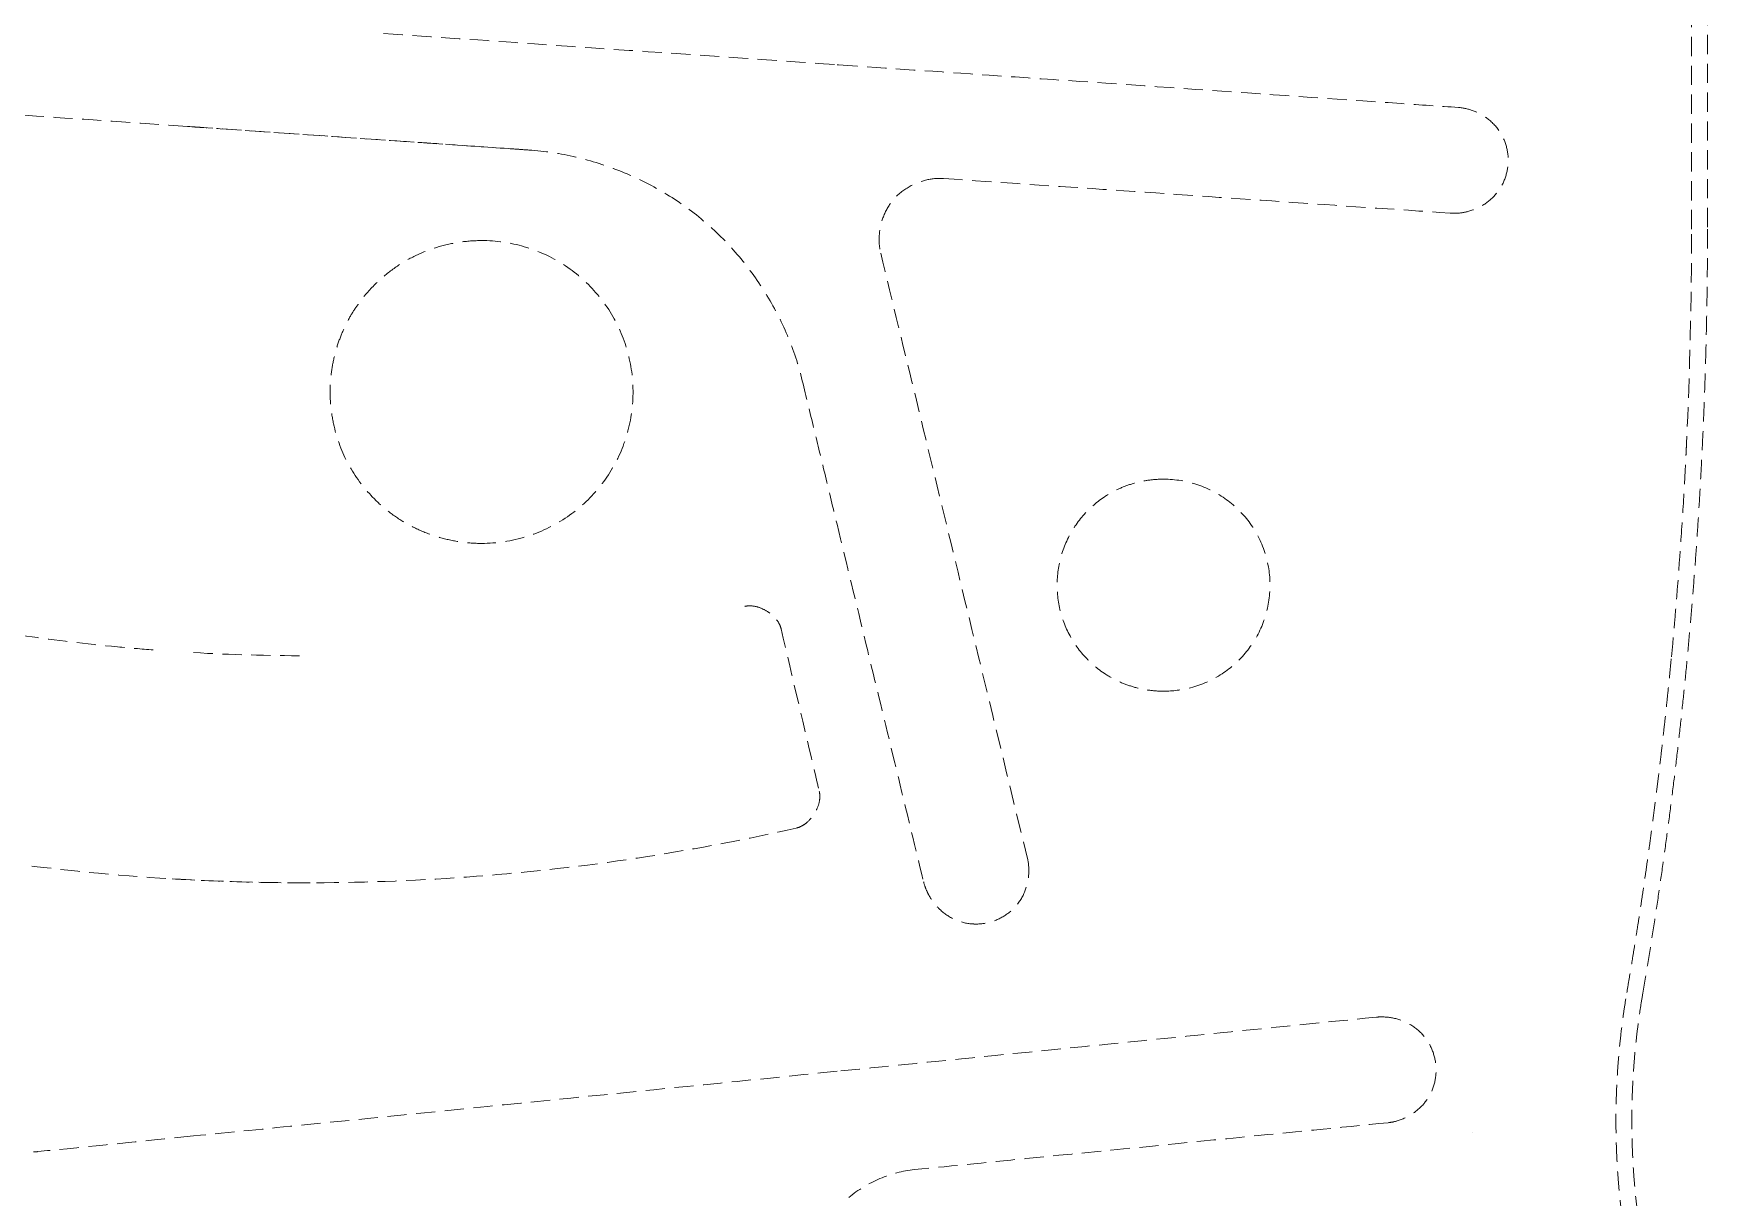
# Model space of a CAD drawing. Header units: millimetres. Extents: x -4151 to 3726, y -2931 to 1353.
# Drawn here: x 638.2 to 748.8, y -304.8 to -227.9 of the extents above; entities that cross this region are included whole.
import ezdxf

# ---------------------------------------------------------------- set-up
doc = ezdxf.new("R2010")
doc.units = ezdxf.units.MM
doc.linetypes.add('HIDDEN', pattern=[1.905, 1.27, -0.635])
doc.layers.add('DIKOM_ОБЪЕКТ', color=7, linetype='Continuous')

msp = doc.modelspace()

# ---------------------------------------------------------------- linework, layer by layer
at = {"layer": 'DIKOM_ОБЪЕКТ', "color": 7, "linetype": 'HIDDEN', "lineweight": 15, "extrusion": (1, -3.44509e-16, -2.22045e-16)}
for p, q in [((732.058, -239.752), (731.996, -239.752)), ((712.857, -257.315), (712.858, -257.315)), ((685.505, -265.68), (685.514, -265.68)), ((700.48, -286.695), (700.458, -286.695)), ((727.23, -292.829), (727.287, -292.829))]:
    msp.add_line(p, q, dxfattribs=at)
at = {"layer": 'DIKOM_ОБЪЕКТ', "color": 7, "linetype": 'HIDDEN', "lineweight": 15}
for points, degree in [([(747.728, -240.805), (747.728, -50.805)], 1), ([(748.78, -50.805), (748.78, -240.805)], 1), ([(691.291, -229.942), (691.318, -229.944), (691.346, -229.946), (691.373, -229.948)], 3), ([(669.859, -235.501), (668.381, -235.399), (666.903, -235.297), (665.424, -235.195)], 3), ([(669.859, -235.501), (670.215, -235.526), (670.57, -235.55), (670.926, -235.575)], 3), ([(670.92, -235.575), (671.977, -235.648), (674.051, -235.965), (677.081, -236.927), (679.92, -238.337), (682.506, -240.174), (684.753, -242.412), (686.621, -244.972), (688.08, -247.797), (688.741, -249.786), (688.99, -250.815)], 3), ([(670.92, -235.575), (670.922, -235.575), (670.924, -235.575), (670.926, -235.575)], 3), ([(698.072, -237.446), (698.151, -237.446), (698.23, -237.449), (698.31, -237.455)], 3), ([(698.082, -237.446), (698.082, -237.446), (698.082, -237.446), (698.082, -237.446)], 3), ([(698.31, -237.455), (702.058, -237.712), (709.543, -238.222), (720.711, -238.987), (728.103, -239.493), (731.78, -239.745)], 3), ([(731.78, -239.745), (731.852, -239.75), (731.924, -239.752), (731.996, -239.752)], 3), ([(732.027, -239.752), (732.028, -239.752), (732.029, -239.752), (732.031, -239.752)], 3), ([(688.99, -250.815), (689.244, -251.863), (689.752, -253.962), (690.515, -257.115), (691.025, -259.222), (691.28, -260.276)], 3), ([(712.857, -257.315), (712.845, -257.315), (712.832, -257.315), (712.82, -257.315)], 3), ([(712.858, -257.315), (712.858, -257.315), (712.857, -257.315), (712.857, -257.315)], 3), ([(691.28, -260.276), (691.917, -262.906), (693.189, -268.163), (695.096, -276.039), (696.365, -281.284), (697, -283.905)], 3), ([(685.528, -265.681), (685.522, -265.68), (685.515, -265.68), (685.509, -265.68)], 3), ([(687.581, -267.209), (687.581, -267.209), (687.581, -267.209), (687.581, -267.209)], 3), ([(687.59, -267.205), (687.59, -267.205), (687.59, -267.205), (687.59, -267.205)], 3), ([(648.785, -268.768), (651.243, -268.905), (653.705, -268.974), (656.167, -268.974)], 3), ([(746.394, -269.053), (746.395, -269.049), (746.395, -269.044), (746.396, -269.04)], 3), ([(712.82, -271.315), (712.833, -271.315), (712.845, -271.315), (712.858, -271.315)], 3), ([(712.839, -271.315), (712.839, -271.315), (712.839, -271.315), (712.839, -271.315)], 3), ([(712.858, -271.315), (712.859, -271.315), (712.859, -271.315), (712.86, -271.315)], 3), ([(700.469, -286.695), (700.469, -286.695), (700.469, -286.695), (700.469, -286.695)], 3), ([(726.91, -292.845), (722.993, -293.24), (715.119, -294.029), (703.229, -295.222), (695.265, -296.021), (691.28, -296.422)], 3), ([(727.23, -292.829), (727.124, -292.829), (727.018, -292.834), (726.91, -292.845)], 3), ([(727.263, -292.829), (727.262, -292.829), (727.26, -292.829), (727.259, -292.829)], 3), ([(727.289, -292.829), (727.288, -292.829), (727.288, -292.829), (727.287, -292.829)], 3), ([(648.78, -300.692), (645.352, -301.036), (641.925, -301.381), (638.497, -301.725)], 3), ([(733.275, -300.488), (733.275, -300.488), (733.275, -300.488), (733.275, -300.488)], 3), ([(638.207, -301.739), (638.304, -301.739), (638.401, -301.734), (638.497, -301.725)], 3)]:
    msp.add_open_spline(points, degree=degree, dxfattribs=at)
for points, knots in [([(661.332, -227.878), (664.657, -228.107), (667.982, -228.336), (677.97, -229.024), (684.631, -229.483), (691.291, -229.942)], [0, 0, 0, 0, 10.000086, 10.000086, 30.0381844, 30.0381844, 30.0381844, 30.0381844]), ([(691.373, -229.948), (694.697, -230.176), (698.02, -230.405), (705.9, -230.948), (710.455, -231.261), (719.526, -231.886), (724.045, -232.197), (729.802, -232.592), (731.065, -232.678), (732.326, -232.765)], [0, 0, 0, 0, 10.002231, 10.002231, 23.7680689, 23.7680689, 37.5313603, 37.5313603, 41.4097654, 41.4097654, 41.4097654, 41.4097654]), ([(648.387, -234.02), (645.062, -233.791), (641.736, -233.561), (627.695, -232.593), (616.979, -231.854), (606.269, -231.114)], [0, 0, 0, 0, 10.0000859, 10.0000859, 42.2258745, 42.2258745, 42.2258745, 42.2258745]), ([(732.326, -232.765), (732.656, -232.787), (732.985, -232.863), (733.639, -233.107), (733.969, -233.288), (734.585, -233.758), (734.871, -234.065), (735.28, -234.716), (735.424, -235.059), (735.599, -235.763), (735.632, -236.134), (735.581, -236.863), (735.494, -237.229), (735.218, -237.909), (735.024, -238.231), (734.549, -238.788), (734.262, -239.028), (733.641, -239.402), (733.303, -239.543), (732.663, -239.71), (732.36, -239.752), (732.058, -239.752)], [0.000017, 0.000017, 0.000017, 0.000017, 0.9999042, 0.9999042, 2.115836, 2.115836, 3.3401544, 3.3401544, 4.429076, 4.429076, 5.5193331, 5.5193331, 6.6203429, 6.6203429, 7.7236933, 7.7236933, 8.8247381, 8.8247381, 9.9140988, 9.9140988, 10.8278255, 10.8278255, 10.8278255, 10.8278255]), ([(648.387, -234.02), (649.107, -234.07), (651.876, -234.261), (656.909, -234.608), (661.868, -234.95), (664.778, -235.151), (665.424, -235.195)], [0.65144778, 0.65144778, 0.65144778, 0.65144778, 0.68483967, 0.77988816, 0.88494173, 0.91491565, 0.91491565, 0.91491565, 0.91491565]), ([(648.78, -234.047), (648.977, -234.061), (656.357, -234.57), (663.738, -235.079), (670.92, -235.575)], [0.65752261, 0.65752261, 0.65752261, 0.65752261, 0.66666667, 1, 1, 1, 1]), ([(698.082, -237.446), (697.692, -237.446), (697.297, -237.509), (696.516, -237.746), (696.122, -237.933), (695.397, -238.427), (695.06, -238.75), (694.571, -239.447), (694.391, -239.814), (694.136, -240.6), (694.065, -241.031), (694.059, -241.769), (694.092, -242.083), (694.166, -242.385)], [0, 0, 0, 0, 1.1759335, 1.1759335, 2.4562489, 2.4562489, 3.8131879, 3.8131879, 5.0125065, 5.0125065, 6.2929734, 6.2929734, 7.2260222, 7.2260222, 7.2260222, 7.2260222]), ([(746.396, -269.04), (746.619, -266.681), (746.814, -264.327), (747.064, -260.802), (747.178, -259.041), (747.293, -256.99), (747.345, -255.965), (747.367, -255.527), (747.381, -255.234), (747.388, -255.089), (747.617, -250.224), (747.728, -245.51), (747.728, -240.805)], [0, 0, 0, 0, 0.25, 0.25, 0.375, 0.4375, 0.46875, 0.484375, 0.484375, 0.5, 0.5, 1, 1, 1, 1]), ([(667.8, -241.555), (667.312, -241.555), (666.348, -241.627), (664.911, -241.945), (663.558, -242.457), (662.312, -243.15), (661.126, -244.056), (660.183, -245.029), (659.474, -245.986), (658.983, -246.794), (658.538, -247.728), (658.177, -248.762), (657.919, -249.886), (657.785, -251.084), (657.805, -252.358), (658.059, -254.089), (658.816, -256.24), (660.151, -258.107), (661.481, -259.345), (662.595, -260.132), (663.807, -260.758), (665.104, -261.214), (666.437, -261.489), (667.336, -261.555), (667.8, -261.555)], [0, 0, 0, 0, 0.0666667, 0.1333333, 0.2, 0.2666667, 0.3333333, 0.4, 0.4333333, 0.4666667, 0.5, 0.5333333, 0.5666667, 0.6, 0.6333333, 0.6666667, 0.7333333, 0.8, 0.8333333, 0.8666667, 0.9, 0.9333333, 0.9666667, 1, 1, 1, 1]), ([(667.805, -241.555), (668.753, -241.555), (669.711, -241.694), (671.531, -242.224), (672.412, -242.623), (673.998, -243.644), (674.72, -244.27), (675.963, -245.689), (676.493, -246.499), (677.28, -248.213), (677.552, -249.129), (677.836, -250.994), (677.844, -251.962), (677.588, -253.834), (677.329, -254.757), (676.564, -256.484), (676.048, -257.302), (674.825, -258.739), (674.11, -259.375), (672.537, -260.418), (671.662, -260.83), (669.804, -261.399), (668.8, -261.555), (667.805, -261.555)], [0, 0, 0, 0, 2.8462291, 2.8462291, 5.6888244, 5.6888244, 8.502337, 8.502337, 11.3474046, 11.3474046, 14.1608978, 14.1608978, 17.0066896, 17.0066896, 19.827709, 19.827709, 22.67224, 22.67224, 25.4890022, 25.4890022, 28.3331872, 28.3331872, 31.3177743, 31.3177743, 31.3177743, 31.3177743]), ([(694.166, -242.385), (694.951, -245.624), (695.737, -248.863), (698.969, -262.194), (701.415, -272.285), (703.861, -282.376)], [0, 0, 0, 0, 10.000007, 10.000007, 41.1539409, 41.1539409, 41.1539409, 41.1539409]), ([(712.82, -257.315), (712.476, -257.315), (711.813, -257.365), (710.835, -257.578), (709.895, -257.926), (708.732, -258.561), (707.454, -259.674), (706.368, -261.35), (705.797, -263.316), (705.796, -265.307), (706.365, -267.27), (707.443, -268.942), (708.72, -270.058), (709.891, -270.7), (710.837, -271.051), (711.816, -271.264), (712.477, -271.315), (712.82, -271.315)], [0, 0, 0, 0, 0.0454545, 0.0909091, 0.1363636, 0.1818182, 0.2727273, 0.3636364, 0.4545455, 0.5454545, 0.6363636, 0.7272727, 0.8181818, 0.8636364, 0.9090909, 0.9545455, 1, 1, 1, 1]), ([(712.858, -257.315), (713.622, -257.315), (714.394, -257.443), (715.836, -257.928), (716.523, -258.293), (717.713, -259.205), (718.237, -259.754), (719.088, -260.988), (719.415, -261.694), (719.817, -263.128), (719.905, -263.872), (719.845, -265.342), (719.692, -266.083), (719.174, -267.47), (718.795, -268.13), (717.87, -269.27), (717.319, -269.768), (716.079, -270.582), (715.369, -270.893), (714.06, -271.235), (713.458, -271.315), (712.86, -271.315)], [0.0000028, 0.0000028, 0.0000028, 0.0000028, 2.303173, 2.303173, 4.5894393, 4.5894393, 6.8198195, 6.8198195, 9.0962704, 9.0962704, 11.2901355, 11.2901355, 13.507238, 13.507238, 15.7349316, 15.7349316, 17.9238408, 17.9238408, 20.2036037, 20.2036037, 22.0070994, 22.0070994, 22.0070994, 22.0070994]), ([(646.122, -268.591), (645.319, -268.53), (642.409, -268.28), (637.685, -267.712), (632.119, -266.79), (626.812, -265.679), (621.583, -264.351), (616.398, -262.795), (611.283, -261.014), (607.938, -259.682), (606.28, -258.979)], [0.38571826, 0.38571826, 0.38571826, 0.38571826, 0.41666667, 0.5, 0.58333333, 0.66666667, 0.75, 0.83333333, 0.91666667, 1, 1, 1, 1]), ([(685.505, -265.68), (685.489, -265.68), (685.382, -265.682), (685.278, -265.694), (685.19, -265.715)], [0.88341426, 0.88341426, 0.88341426, 0.88341426, 0.9, 1, 1, 1, 1]), ([(685.674, -265.688), (685.658, -265.687), (685.642, -265.685), (685.589, -265.682), (685.552, -265.681), (685.514, -265.681)], [0.859837645, 0.859837645, 0.859837645, 0.859837645, 0.875, 0.875, 0.90879356, 0.90879356, 0.90879356, 0.90879356]), ([(685.674, -265.688), (685.881, -265.707), (686.085, -265.762), (686.48, -265.927), (686.675, -266.038), (687.083, -266.346), (687.291, -266.564), (687.505, -266.936), (687.559, -267.068), (687.59, -267.205)], [0, 0, 0, 0, 0.6210324, 0.6210324, 1.2841651, 1.2841651, 2.1529464, 2.1529464, 2.5729107, 2.5729107, 2.5729107, 2.5729107]), ([(687.59, -267.205), (688.352, -270.45), (689.114, -273.695), (689.954, -277.275), (690.032, -277.61), (690.111, -277.945)], [0, 0, 0, 0, 10.0000003, 10.0000003, 11.0319076, 11.0319076, 11.0319076, 11.0319076]), ([(688.59, -280.355), (685.34, -281.095), (682.061, -281.721), (675.243, -282.782), (671.697, -283.2), (664.566, -283.778), (660.977, -283.937), (653.777, -283.996), (650.16, -283.893), (642.941, -283.424), (639.334, -283.056), (632.18, -282.057), (628.628, -281.426), (621.62, -279.904), (618.159, -279.015), (611.887, -277.144), (609.06, -276.2), (606.269, -275.166)], [0, 0, 0, 0, 10.0061564, 10.0061564, 20.7059064, 20.7059064, 31.4698341, 31.4698341, 42.3094904, 42.3094904, 53.1724774, 53.1724774, 63.9810403, 63.9810403, 74.6896878, 74.6896878, 83.623812, 83.623812, 83.623812, 83.623812]), ([(690.111, -277.945), (690.141, -278.071), (690.151, -278.203), (690.139, -278.483), (690.112, -278.633), (690.014, -278.975), (689.929, -279.164), (689.694, -279.566), (689.527, -279.775), (689.229, -280.041), (689.117, -280.124), (688.87, -280.265), (688.733, -280.322), (688.59, -280.355)], [0, 0, 0, 0, 0.3888463, 0.3888463, 0.8413199, 0.8413199, 1.4542326, 1.4542326, 2.2378054, 2.2378054, 2.651822, 2.651822, 3.0900781, 3.0900781, 3.0900781, 3.0900781]), ([(703.861, -282.376), (703.937, -282.688), (703.964, -283.016), (703.931, -283.695), (703.86, -284.054), (703.61, -284.766), (703.412, -285.124), (702.93, -285.708), (702.652, -285.951), (702.038, -286.343), (701.692, -286.495), (701.056, -286.659), (700.765, -286.695), (700.476, -286.695)], [0, 0, 0, 0, 0.9659607, 0.9659607, 2.0402565, 2.0402565, 3.230809, 3.230809, 4.3127667, 4.3127667, 5.4190986, 5.4190986, 6.2867245, 6.2867245, 6.2867245, 6.2867245]), ([(647.374, -283.71), (648.953, -283.804), (652.177, -283.945), (655.639, -283.981), (657.417, -283.966)], [0.60771138, 0.60771138, 0.60771138, 0.60771138, 0.66666667, 0.72417451, 0.72417451, 0.72417451, 0.72417451]), ([(697, -283.905), (697.042, -284.079), (697.153, -284.413), (697.396, -284.901), (697.725, -285.374), (698.257, -285.939), (699.076, -286.475), (699.907, -286.677), (700.37, -286.695), (700.458, -286.695)], [0, 0, 0, 0, 0.05, 0.1, 0.15, 0.2, 0.3, 0.4, 0.42353836, 0.42353836, 0.42353836, 0.42353836]), ([(727.289, -292.829), (727.658, -292.829), (728.03, -292.89), (728.754, -293.117), (729.113, -293.294), (729.75, -293.753), (730.032, -294.046), (730.453, -294.67), (730.609, -295.001), (730.816, -295.702), (730.865, -296.082), (730.838, -296.821), (730.766, -297.189), (730.514, -297.88), (730.328, -298.211), (729.872, -298.774), (729.602, -299.016), (728.994, -299.424), (728.644, -299.591), (728.085, -299.754), (727.884, -299.794), (727.681, -299.814)], [0, 0, 0, 0, 1.1146795, 1.1146795, 2.2948157, 2.2948157, 3.4831096, 3.4831096, 4.5572969, 4.5572969, 5.6783835, 5.6783835, 6.7750288, 6.7750288, 7.8870088, 7.8870088, 8.9550403, 8.9550403, 10.0996256, 10.0996256, 10.7143876, 10.7143876, 10.7143876, 10.7143876]), ([(691.28, -296.422), (685.418, -297.01), (673.692, -298.189), (659.523, -299.613), (651.219, -300.447), (648.78, -300.692)], [0, 0, 0, 0, 0.33333333, 0.66666667, 0.80526417, 0.80526417, 0.80526417, 0.80526417]), ([(727.681, -299.814), (724.423, -300.138), (721.151, -300.463), (713.341, -301.236), (708.792, -301.686), (701.625, -302.396), (699.013, -302.654), (696.4, -302.913)], [0, 0, 0, 0, 10.0022093, 10.0022093, 23.8022391, 23.8022391, 31.6943794, 31.6943794, 31.6943794, 31.6943794]), ([(696.4, -302.913), (695.618, -302.991), (694.841, -303.199), (693.377, -303.819), (692.675, -304.244), (692.054, -304.756)], [0, 0, 0, 0, 2.3614001, 2.3614001, 4.776062, 4.776062, 4.776062, 4.776062])]:
    msp.add_open_spline(points, degree=3, knots=knots, dxfattribs=at)
for points, weights in [([(748.78, -240.805), (748.78, -257.765), (747.345, -274.665), (744.486, -291.383)], [1, 0.997609924359, 0.997609924359, 1]), ([(712.858, -257.315), (712.858, -257.315), (712.858, -257.315), (712.858, -257.315)], [1.17033779675, 1.17033489047, 1.17033198423, 1.17032907802]), ([(743.452, -291.207), (744.709, -283.861), (745.69, -276.473), (746.394, -269.053)], [1, 0.999534151203, 0.999534151203, 1]), ([(745.267, -315.466), (742.675, -307.61), (742.058, -299.361), (743.452, -291.207)], [1, 0.980244208301, 0.980244208301, 1]), ([(744.486, -291.383), (743.12, -299.368), (743.724, -307.445), (746.262, -315.138)], [1, 0.980244208265, 0.980244208265, 1]), ([(638.497, -301.725), (638.497, -301.725), (638.497, -301.725), (638.497, -301.725)], [1.17137755802, 1.17151578224, 1.17165409009, 1.17179248154])]:
    msp.add_rational_spline(points, weights, degree=3, dxfattribs=at)

doc.saveas('drawing.dxf')
